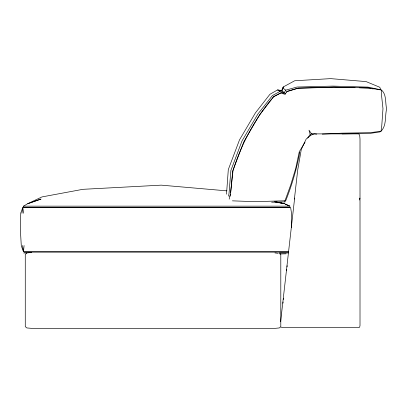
<?xml version="1.0" encoding="UTF-8"?>
<svg xmlns="http://www.w3.org/2000/svg" width="407" height="407" viewBox="0 0 407 407"><rect width="100%" height="100%" fill="white"/><g stroke="black" fill="none" stroke-linecap="round" stroke-linejoin="round"><path stroke-width="0.61" d="M291.407 227.452L291.427 212.688L290.634 207.499L22.833 207.499L20.767 212.998L20.35 229.365L21.291 245.808L23.469 251.735L288.573 251.735M294.709 199.094L294.658 196.81L297.705 170.045L301.287 149.425L306.161 139.082L310.953 135.18L314.27 133.883L358.679 133.883L359.676 135.18L360.007 139.082L360.007 325.514L359.676 327.096L358.679 327.62L282.829 327.62L280.891 327.096M229.182 199.181L230.474 193.778L233.008 170.767A212.637 212.637 0 0 1 273.397 96.815L280.794 93.01L285.154 94.368L286.543 91.768L297.685 88.329L333.272 87.174L368.289 87.892L381.557 90.054L381.43 94.276L382.977 108.664L381.786 125.453L381.028 131.212L379.853 131.929L370.07 133.394L342.119 133.883M359.605 200.025L359.874 198.026L359.798 198.341M230.667 192.811L232.702 170.986L243.895 141.595L259.574 114.84L271.525 99.517M24.074 245.563L23.469 251.735L22.507 245.518M226.516 194.185L228.302 169.592L239.484 139.927L255.418 112.881L269.938 94.282L277.523 89.942L281.817 90.593L283.292 87.164L281.817 90.807L284.279 92.587L285.724 90.161L297.034 87.037L332.89 86.101L367.989 87.108L380.84 89.805L379.782 87.261L366.122 81.598L330.657 78.627L294.673 80.764L283.292 86.945L281.817 90.593M280.627 321.784L294.653 198.026L294.688 198.316M305.011 142.17L299.277 151.77L295.691 168.467L290.756 184.834L284.986 200.783L284.869 201.821L285.419 201.821M282.946 303.23L283.084 301.979M283.369 299.476L283.511 298.219M286.609 270.68L286.752 269.429M287.032 266.926L287.174 265.674M21.958 213.278L22.833 207.499L23.53 213.217M228.495 196.123L228.999 193.696L230.881 170.472L242.007 140.939L257.88 114.041L272.359 95.594L279.965 91.417L284.279 92.587M299.781 152.289C296.723 168.869 291.916 185.114 285.714 200.788M229.904 196.423L230.55 194.063M286.579 92.308L287.149 91.305L298.377 88.06L334.106 87.118L355.041 87.709M307.702 138.004L310.18 134.437L309.01 130.199L311.838 134.279L313.008 134.402M272.293 98.53L273.835 96.556L281.395 92.557L285.729 93.814M289.855 207.422L23.743 207.422L23.535 206.156L27.462 203.826L40.995 199.054L27.666 203.693L41.962 196.922L82.906 189.321L161.243 185.149L226.872 190.868M31.7 252.437L26.877 252.945L25.27 254.467L25.27 326.648L26.877 327.94L31.7 328.373L274.939 328.373L279.334 327.94L280.799 326.648L280.799 254.467L279.334 252.945L288.309 252.971M322.288 134.112L341.9 133.165L370.294 132.677L381.028 131.212C386.833 125.544 384.747 116.071 386.65 108.847C385.073 102.656 386.777 94.785 381.557 90.054M271.657 202.208L284.834 201.933M232.417 200.849L254.996 201.668L284.986 200.783M279.741 253.958L286.09 253.815M23.535 206.156L289.932 206.156L284.793 203.826L274.45 201.765M24.15 252.106L288.477 252.106M23.738 252.971L26.801 252.971M359.483 87.836L368.996 88.105M311.426 133.562L316.727 134.112M274.939 252.945L278.195 253.337M275.854 201.999L284.59 203.693L275.468 201.724M281.817 90.807L277.523 89.942L279.965 91.417M369.597 88.227L370.792 88.472M371.988 88.716L373.183 88.955M285.399 204.228L289.932 206.156M285.724 90.161L283.898 88.833L283.292 87.815L283.292 86.945M310.18 134.437L310.602 135.144"/></g></svg>
